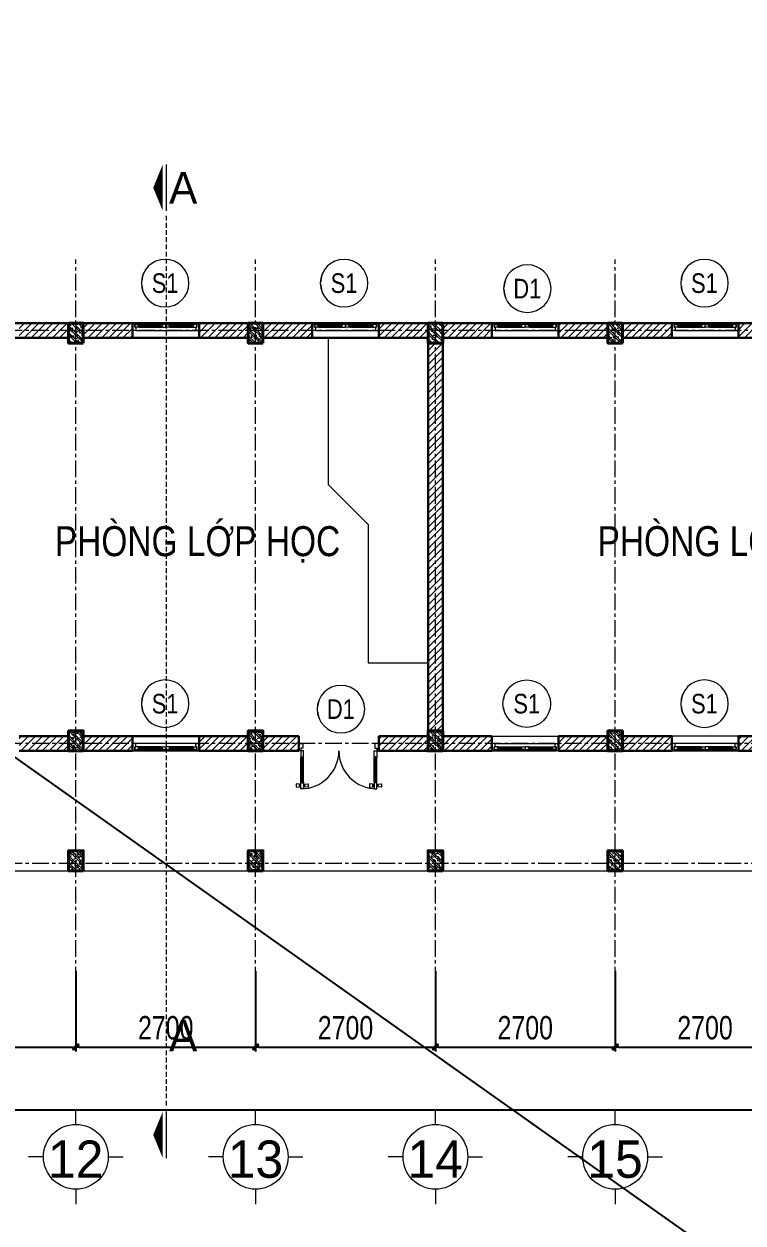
# Model space of a CAD drawing. Header units: millimetres. Extents: x 5243337 to 5938936, y 490824 to 785930.
# Drawn here: x 5824184 to 5834984, y 650514 to 668511 of the extents above; entities that cross this region are included whole.
import ezdxf
from ezdxf.enums import TextEntityAlignment as Align

# ---------------------------------------------------------------- set-up
doc = ezdxf.new("R2010")
doc.units = ezdxf.units.MM
doc.header["$MEASUREMENT"] = 0
doc.header["$PDMODE"] = 32
for name, pattern in [('ACAD_ISO07W100', [3, 0, -3]), ('CENTER', [2, 1.25, -0.25, 0.25, -0.25]), ('HIDDEN', [0.375, 0.25, -0.125])]:
    doc.linetypes.add(name, pattern=pattern)
doc.layers.get('0').update_dxf_attribs({"lineweight": 0})
doc.layers.get('Defpoints').update_dxf_attribs({"lineweight": 0})
for name, color, linetype, lineweight in [('0.15_Cua', 144, 'Continuous', 15), ('A-WIPEOUT', 254, 'ACAD_ISO07W100', 0), ('dim', 144, 'Continuous', 13), ('hatch1', 136, 'Continuous', 9), ('LC Dim', 8, 'Continuous', 18), ('LC Hatch', 252, 'Continuous', 9), ('LC ISO', 153, 'Continuous', 13), ('LC Khac', 4, 'Continuous', 9), ('LC MANH DUT', 35, 'HIDDEN', 5), ('LC Net dam 1', 30, 'Continuous', 30), ('LC Net dam2', 6, 'Continuous', 40), ('LC Net manh', 9, 'Continuous', 5), ('LC Text2', 7, 'Continuous', 25), ('text', 1, 'Continuous', 20), ('thay1', 63, 'Continuous', 18), ('truc', 76, 'CENTER', 9)]:
    doc.layers.add(name, color=color, linetype=linetype, lineweight=lineweight)
doc.layers.add('KCS_Plotter', color=11, linetype='Continuous', plot=False)
doc.layers.add('KICHTHUOC', color=9, linetype='Continuous')
doc.styles.add('EG Hai', font='VHAVANB.TTF')
doc.styles.add('General text 2', font='arial.ttf')
doc.styles.add('HOATBIF', font='hoatbif.shx', dxfattribs={"width": 0.8})
doc.styles.add('LC 1', font='VHAVANB.TTF')
doc.styles.add('T2', font='VHARIAL.TTF', dxfattribs={"width": 0.8})
doc.dimstyles.new('1-100', dxfattribs={"dimscale": 100, "dimtxt": 2.5, "dimasz": 0.35, "dimexe": 0.5, "dimexo": 0, "dimgap": 0.8, "dimtad": 1, "dimdec": 0, "dimzin": 0, "dimdsep": 46, "dimtxsty": 'HOATBIF', "dimblk1": 'DOT', "dimblk2": 'DOT', "dimsah": 1, "dimcen": -1, "dimdle": 1, "dimclrd": 256, "dimclre": 256, "dimclrt": 4, "dimadec": 3, "dimazin": 2, "dimtfac": 0.333333, "dimtdec": 0, "dimtix": 1, "dimtmove": 2, "dimatfit": 3, "dimldrblk": 'DOT', "dimfxl": 1, "dimtvp": 0.833333, "dimtolj": 1, "dimtzin": 0, "dimarcsym": 0})
pattern_1 = [(45, (174971.07, -40298.29), (-53.0330086, 53.0330086), [])]

# ---------------------------------------------------------------- blocks, each defined once
blk = doc.blocks.new('DOT')
at = {"layer": 'dim'}
for p, q in [((-3, 0), (3, 0)), ((-1, -1), (1, 1))]:
    blk.add_line(p, q, dxfattribs=at)
blk.add_lwpolyline([(0.5, 1), (-1, -0.5), (-0.5, -1), (1, 0.5)], close=True, dxfattribs=at)
blk = doc.blocks.new('*D558')
at = {"layer": 'Defpoints', "color": 0, "ltscale": 300, "transparency": 16777216}
for p in [(5793813, 654293), (5838463, 654293), (5838463, 652214)]:
    blk.add_point(p, dxfattribs=at)
at = {"layer": 'LC Dim', "lineweight": -2, "ltscale": 300, "transparency": 16777216}
for p, q in [((5793813, 654293), (5793813, 652144)), ((5838463, 654293), (5838463, 652144)), ((5793862, 652214), (5838414, 652214))]:
    blk.add_line(p, q, dxfattribs=at)
at = {"layer": 'LC Dim', "lineweight": -2, "ltscale": 300, "transparency": 16777216, "xscale": 49, "yscale": 49, "zscale": 49, "rotation": 180}
blk.add_blockref('DOT', (5793813, 652214), dxfattribs=at)
at = {"layer": 'LC Dim', "lineweight": -2, "ltscale": 300, "transparency": 16777216, "xscale": 49, "yscale": 49, "zscale": 49}
blk.add_blockref('DOT', (5838463, 652214), dxfattribs=at)
at = {"layer": 'LC Dim', "color": 4, "ltscale": 300, "transparency": 16777216, "insert": (5816138, 652501), "char_height": 350, "attachment_point": 5, "style": 'HOATBIF'}
blk.add_mtext('\\A1;44650', dxfattribs=at)
blk = doc.blocks.new('_Dot')
at = {"color": 0, "linetype": 'ByBlock', "lineweight": -2}
blk.add_line((-0.5, 0), (-1, 0), dxfattribs=at)
at = {"color": 0, "linetype": 'ByBlock', "const_width": 0.5}
blk.add_lwpolyline([(-0.25, 0, 1), (0.25, 0, 1)], format="xyb", close=True, dxfattribs=at)
blk = doc.blocks.new('*D570')
at = {"layer": 'Defpoints', "color": 0, "ltscale": 300, "transparency": 16777216}
for p in [(5822263, 654293), (5824963, 654293), (5824963, 653156)]:
    blk.add_point(p, dxfattribs=at)
at = {"layer": 'LC Dim', "lineweight": -2, "ltscale": 300, "transparency": 16777216}
for p, q in [((5822263, 654293), (5822263, 653086)), ((5824963, 654293), (5824963, 653086)), ((5822312, 653156), (5824914, 653156))]:
    blk.add_line(p, q, dxfattribs=at)
at = {"layer": 'LC Dim', "lineweight": -2, "ltscale": 300, "transparency": 16777216, "xscale": 49, "yscale": 49, "zscale": 49, "rotation": 180}
blk.add_blockref('DOT', (5822263, 653156), dxfattribs=at)
at = {"layer": 'LC Dim', "lineweight": -2, "ltscale": 300, "transparency": 16777216, "xscale": 49, "yscale": 49, "zscale": 49}
blk.add_blockref('DOT', (5824963, 653156), dxfattribs=at)
at = {"layer": 'LC Dim', "color": 4, "ltscale": 300, "transparency": 16777216, "insert": (5823613, 653443), "char_height": 350, "attachment_point": 5, "style": 'HOATBIF'}
blk.add_mtext('\\A1;2700', dxfattribs=at)
blk = doc.blocks.new('*D571')
at = {"layer": 'Defpoints', "color": 0, "ltscale": 300, "transparency": 16777216}
for p in [(5824963, 654293), (5827663, 654293), (5827663, 653156)]:
    blk.add_point(p, dxfattribs=at)
at = {"layer": 'LC Dim', "lineweight": -2, "ltscale": 300, "transparency": 16777216}
for p, q in [((5824963, 654293), (5824963, 653086)), ((5827663, 654293), (5827663, 653086)), ((5825012, 653156), (5827614, 653156))]:
    blk.add_line(p, q, dxfattribs=at)
at = {"layer": 'LC Dim', "lineweight": -2, "ltscale": 300, "transparency": 16777216, "xscale": 49, "yscale": 49, "zscale": 49, "rotation": 180}
blk.add_blockref('DOT', (5824963, 653156), dxfattribs=at)
at = {"layer": 'LC Dim', "lineweight": -2, "ltscale": 300, "transparency": 16777216, "xscale": 49, "yscale": 49, "zscale": 49}
blk.add_blockref('DOT', (5827663, 653156), dxfattribs=at)
at = {"layer": 'LC Dim', "color": 4, "ltscale": 300, "transparency": 16777216, "insert": (5826313, 653443), "char_height": 350, "attachment_point": 5, "style": 'HOATBIF'}
blk.add_mtext('\\A1;2700', dxfattribs=at)
blk = doc.blocks.new('*D572')
at = {"layer": 'Defpoints', "color": 0, "ltscale": 300, "transparency": 16777216}
for p in [(5827663, 654293), (5830363, 654293), (5830363, 653156)]:
    blk.add_point(p, dxfattribs=at)
at = {"layer": 'LC Dim', "lineweight": -2, "ltscale": 300, "transparency": 16777216}
for p, q in [((5827663, 654293), (5827663, 653086)), ((5830363, 654293), (5830363, 653086)), ((5827712, 653156), (5830314, 653156))]:
    blk.add_line(p, q, dxfattribs=at)
at = {"layer": 'LC Dim', "lineweight": -2, "ltscale": 300, "transparency": 16777216, "xscale": 49, "yscale": 49, "zscale": 49, "rotation": 180}
blk.add_blockref('DOT', (5827663, 653156), dxfattribs=at)
at = {"layer": 'LC Dim', "lineweight": -2, "ltscale": 300, "transparency": 16777216, "xscale": 49, "yscale": 49, "zscale": 49}
blk.add_blockref('DOT', (5830363, 653156), dxfattribs=at)
at = {"layer": 'LC Dim', "color": 4, "ltscale": 300, "transparency": 16777216, "insert": (5829013, 653443), "char_height": 350, "attachment_point": 5, "style": 'HOATBIF'}
blk.add_mtext('\\A1;2700', dxfattribs=at)
blk = doc.blocks.new('*D573')
at = {"layer": 'Defpoints', "color": 0, "ltscale": 300, "transparency": 16777216}
for p in [(5830363, 654293), (5833063, 654293), (5833063, 653156)]:
    blk.add_point(p, dxfattribs=at)
at = {"layer": 'LC Dim', "lineweight": -2, "ltscale": 300, "transparency": 16777216}
for p, q in [((5830363, 654293), (5830363, 653086)), ((5833063, 654293), (5833063, 653086)), ((5830412, 653156), (5833014, 653156))]:
    blk.add_line(p, q, dxfattribs=at)
at = {"layer": 'LC Dim', "lineweight": -2, "ltscale": 300, "transparency": 16777216, "xscale": 49, "yscale": 49, "zscale": 49, "rotation": 180}
blk.add_blockref('DOT', (5830363, 653156), dxfattribs=at)
at = {"layer": 'LC Dim', "lineweight": -2, "ltscale": 300, "transparency": 16777216, "xscale": 49, "yscale": 49, "zscale": 49}
blk.add_blockref('DOT', (5833063, 653156), dxfattribs=at)
at = {"layer": 'LC Dim', "color": 4, "ltscale": 300, "transparency": 16777216, "insert": (5831713, 653443), "char_height": 350, "attachment_point": 5, "style": 'HOATBIF'}
blk.add_mtext('\\A1;2700', dxfattribs=at)
blk = doc.blocks.new('*D574')
at = {"layer": 'Defpoints', "color": 0, "ltscale": 300, "transparency": 16777216}
for p in [(5833063, 654293), (5835763, 654293), (5835763, 653156)]:
    blk.add_point(p, dxfattribs=at)
at = {"layer": 'LC Dim', "lineweight": -2, "ltscale": 300, "transparency": 16777216}
for p, q in [((5833063, 654293), (5833063, 653086)), ((5835763, 654293), (5835763, 653086)), ((5833112, 653156), (5835714, 653156))]:
    blk.add_line(p, q, dxfattribs=at)
at = {"layer": 'LC Dim', "lineweight": -2, "ltscale": 300, "transparency": 16777216, "xscale": 49, "yscale": 49, "zscale": 49, "rotation": 180}
blk.add_blockref('DOT', (5833063, 653156), dxfattribs=at)
at = {"layer": 'LC Dim', "lineweight": -2, "ltscale": 300, "transparency": 16777216, "xscale": 49, "yscale": 49, "zscale": 49}
blk.add_blockref('DOT', (5835763, 653156), dxfattribs=at)
at = {"layer": 'LC Dim', "color": 4, "ltscale": 300, "transparency": 16777216, "insert": (5834413, 653443), "char_height": 350, "attachment_point": 5, "style": 'HOATBIF'}
blk.add_mtext('\\A1;2700', dxfattribs=at)
blk = doc.blocks.new('TTRUC')
at = {"layer": 'LC ISO'}
for p, q in [((0, 6.95), (0, 10.13)), ((-6.95, 0), (-10.13, 0)), ((6.95, 0), (10.13, 0)), ((0, -6.95), (0, -10.13))]:
    blk.add_line(p, q, dxfattribs=at)
at = {"layer": 'LC Net manh'}
blk.add_circle((0, 0), 6.95, dxfattribs=at)
blk = doc.blocks.new('fsdfgsg')
at = {"layer": 'LC Hatch', "ltscale": 2}
h = blk.add_hatch(dxfattribs=at)
h.set_pattern_fill('BTCT', color=256, scale=20, angle=270)
h.set_pattern_definition([(320, (-309198.05, -458467.84), (-12.550427, -143.452037), [15, -165]), (265, (-309198.05, -458467.84), (150.438427, 27.750267), [12, -132]), (10.4514, (-309199.1, -458479.8), (137.88791, -115.701876), [12.748038, -140.228422]), (316.1842, (-309158.05, -458467.84), (-33.103803, -213.44821), [22.5, -247.5]), (6.6356, (-309160.81, -458485.63), (194.823574, -186.93254), [19.12206, -210.3426]), (261.1842, (-309158.05, -458467.84), (194.82372, -186.93239), [18, -198]), (291, (-309168.05, -458487.84), (-80.523778, -119.38141), [15, -165]), (236, (-309168.05, -458487.84), (145.03001, -48.663066), [12, -132]), (341.4514, (-309174.77, -458497.79), (64.5061, -168.044526), [12.748038, -140.228422]), (307.5, (-309198.055, -458467.84), (66.578771, -2.431971), [0, -130.4, 0, -134, 0, -132.5]), (277.5, (-309198.055, -458467.84), (78.882342, -52.6139075), [0, -76.4, 0, -127.4, 0, -50.5]), (237.5, (-309198.055, -458423.24), (-4.5109743, -106.764487), [0, -50, 0, -156, 0, -207]), (227.5, (-309198.055, -458403.24), (20.020996, -116.637234), [0, -65, 0, -103.6, 0, -147]), (315, (-309198.055, -458467.84), (53.033009, 53.033009), []), (315, (-309198.055, -458503.196), (53.033009, 53.033009), [])])
h.paths.add_polyline_path([(-110, 190), (-110, -110), (110, -110), (110, 190)])
at = {"layer": 'LC Net dam2', "ltscale": 2}
blk.add_lwpolyline([(110, -110), (110, 190), (-110, 190), (-110, -110)], close=True, dxfattribs=at)
blk = doc.blocks.new('*U62')
for p, q in [((35, 0), (965, 0)), ((50, -110), (950, -110)), ((560, -20), (905, -20)), ((560, -60), (905, -60))]:
    blk.add_line(p, q)
at = {"color": 8, "lineweight": 5}
for p, q in [((95, -20), (440, -20)), ((95, -35), (440, -35)), ((95, -45), (440, -45)), ((95, -60), (440, -60)), ((560, -20), (905, -20)), ((560, -35), (905, -35)), ((560, -45), (905, -45)), ((560, -60), (905, -60))]:
    blk.add_line(p, q, dxfattribs=at)
for points in [[(0, 0), (35, 0), (35, -60), (50, -60), (50, -110), (0, -110), (0, 0)], [(1000, 0), (965, 0), (965, -60), (950, -60), (950, -110), (1000, -110), (1000, 0)], [(560, -45), (560, -60), (500, -60), (500, -20), (560, -20), (560, -35), (550, -35), (550, -45), (560, -45)], [(905, -45), (905, -60), (965, -60), (965, -20), (905, -20), (905, -35), (915, -35), (915, -45), (905, -45)]]:
    blk.add_lwpolyline(points)
for points in [[(35, -20), (95, -20), (95, -35), (85, -35), (85, -45), (95, -45), (95, -60), (35, -60)], [(500, -20), (440, -20), (440, -35), (450, -35), (450, -45), (440, -45), (440, -60), (500, -60)]]:
    blk.add_lwpolyline(points, close=True)
for points in [[(95, -29, -0.312187), (102, -35, -0.312187)], [(95, -51, 0.312187), (102, -45, 0.312187)], [(440, -29, 0.312187), (433, -35, 0.312187)], [(440, -51, -0.312187), (433, -45, -0.312187)]]:
    blk.add_lwpolyline(points, format="xyb", dxfattribs=at)
for centre, start, end in [((559, -37), 14.2151, 83.5658), ((559, -43), 276.4342, 345.7849), ((906, -37), 96.4342, 165.7849), ((906, -43), 194.2151, 263.5658)]:
    blk.add_arc(centre, 8.25, start, end, dxfattribs=at)
blk = doc.blocks.new('*U19')
at = {"layer": 'A-WIPEOUT'}
blk.add_lwpolyline([(0, 4.25), (-2.5, 3.44), (-4.04, 1.31), (-4.04, -1.31), (-2.5, -3.44), (0, -4.25), (2.5, -3.44), (4.04, -1.31), (4.04, 1.31), (2.5, 3.44)], close=True, dxfattribs=at)
blk.add_wipeout([(0, 4.25), (-2.5, 3.44), (-4.04, 1.31), (-4.04, -1.31), (-2.5, -3.44), (0, -4.25), (2.5, -3.44), (4.04, -1.31), (4.04, 1.31), (2.5, 3.44)]).dxf.layer = 'A-WIPEOUT'
blk.add_circle((0, 0), 4.25)
at = {"layer": 'text', "style": 'General text 2', "width": 0.8, "flags": 8}
blk.add_attdef('SYMBOL', text='', height=3.5, dxfattribs=at).set_placement((0, 0), align=Align.MIDDLE_CENTER)
blk = doc.blocks.new('*U58')
for p, q in [((30, -469), (30, -100)), ((70, -469), (70, -100)), ((1130, -469), (1130, -100)), ((1170, -469), (1170, -100))]:
    blk.add_line(p, q)
at = {"color": 8, "lineweight": 9}
for p, q in [((48, -479), (48, -90)), ((52, -479), (52, -90)), ((1148, -479), (1148, -90)), ((1152, -479), (1152, -90))]:
    blk.add_line(p, q, dxfattribs=at)
for points in [[(30, 0), (0, 0), (0, 110), (60, 110), (60, 40), (30, 40), (30, 0)], [(55, -100), (70, -100), (70, 0), (30, 0), (30, -100), (45, -100), (45, -90), (55, -90), (55, -100)], [(1145, -100), (1130, -100), (1130, 0), (1170, 0), (1170, -100), (1155, -100), (1155, -90), (1145, -90), (1145, -100)], [(1170, 0), (1200, 0), (1200, 110), (1140, 110), (1140, 40), (1170, 40), (1170, 0)], [(20, -514), (10, -514), (10, -524), (20, -524)], [(55, -469), (70, -469), (70, -569), (30, -569), (30, -469), (45, -469), (45, -479), (55, -479), (55, -469)], [(80, -514), (90, -514), (90, -524), (80, -524)], [(1120, -514), (1110, -514), (1110, -524), (1120, -524)], [(1145, -469), (1130, -469), (1130, -569), (1170, -569), (1170, -469), (1155, -469), (1155, -479), (1145, -479), (1145, -469)], [(1180, -514), (1190, -514), (1190, -524), (1180, -524)]]:
    blk.add_lwpolyline(points)
for points in [[(5, -498), (-35, -494, 0.443716), (-40, -499), (-40, -538, 0.443716), (-35, -543), (5, -539, 0.385314), (10, -534), (10, -503, 0.385314)], [(95, -498), (135, -494, -0.443716), (140, -499), (140, -538, -0.443716), (135, -543), (95, -539, -0.385314), (90, -534), (90, -503, -0.385314)], [(1105, -498), (1065, -494, 0.443716), (1060, -499), (1060, -538, 0.443716), (1065, -543), (1105, -539, 0.385314), (1110, -534), (1110, -503, 0.385314)], [(1195, -498), (1235, -494, -0.443716), (1240, -499), (1240, -538, -0.443716), (1235, -543), (1195, -539, -0.385314), (1190, -534), (1190, -503, -0.385314)]]:
    blk.add_lwpolyline(points, format="xyb", close=True)
at = {"color": 8, "lineweight": 5}
for centre, start, end in [((32, -1), 269.7667, 0.0919), ((1168, -1), 179.9081, 270.2333)]:
    blk.add_arc(centre, 568, start, end, dxfattribs=at)
at = {"color": 8, "lineweight": 9}
for centre, start, end in [((47, -99), 186.4342, 273.2898), ((53, -99), 266.7102, 353.5658), ((1147, -99), 186.4342, 273.2898), ((1153, -99), 266.7102, 353.5658), ((47, -470), 86.7102, 173.5658), ((53, -470), 6.4342, 93.2898), ((1147, -470), 86.7102, 173.5658), ((1153, -470), 6.4342, 93.2898)]:
    blk.add_arc(centre, 8.25, start, end, dxfattribs=at)
for centre, start, end in [((70, -519), 143.1301, 216.8699), ((30, -519), 323.1301, 36.8699), ((1170, -519), 143.1301, 216.8699), ((1130, -519), 323.1301, 36.8699)]:
    blk.add_arc(centre, 50, start, end)
blk = doc.blocks.new('*U103')
at = {"layer": 'LC Khac', "color": 1, "ltscale": 2}
for p, q in [((0, 485), (0, 0)), ((0, -9387), (0, -9873))]:
    blk.add_line(p, q, dxfattribs=at)
for points in [[(134, 243, 0, 471, 0), (37, 243, 275, 275, 0)], [(134, -9630, 0, 471, 0), (37, -9630, 275, 275, 0)]]:
    blk.add_lwpolyline(points, format="xyseb", dxfattribs=at)
at = {"layer": 'LC MANH DUT', "ltscale": 200}
blk.add_line((0, -49), (0, -9343), dxfattribs=at)
at = {"ltscale": 2, "style": 'LC 1'}
for p in [(-179, 243), (-179, -9630)]:
    blk.add_attdef('LC', text='', height=330, dxfattribs=at).set_placement(p, align=Align.MIDDLE_CENTER)

msp = doc.modelspace()

# ---------------------------------------------------------------- hatches: boundary and pattern name
at = {"layer": 'hatch1'}
h = msp.add_hatch(dxfattribs=at)
h.set_pattern_fill('ANSI31', color=256, scale=600)
h.set_pattern_definition(pattern_1)
h.paths.add_polyline_path([(5794773.2, 664020.5), (5793923.2, 664020.5), (5793923.2, 663800.5), (5794773.2, 663800.5)])
h.paths.add_polyline_path([(5796403.2, 664020.5), (5795773.2, 664020.5), (5795773.2, 663910.5), (5795773.2, 663800.5), (5796403.2, 663800.5)])
h.paths.add_polyline_path([(5797363.2, 664020.5), (5796623.2, 664020.5), (5796623.2, 663800.5), (5797363.2, 663800.5)])
h.paths.add_polyline_path([(5799103.2, 664020.5), (5798363.2, 664020.5), (5798363.2, 663910.5), (5798363.2, 663800.5), (5799103.2, 663800.5)])
h.paths.add_polyline_path([(5800063.2, 664020.5), (5799323.2, 664020.5), (5799323.2, 663800.5), (5800063.2, 663800.5)])
h.paths.add_polyline_path([(5801803.2, 664020.5), (5801063.2, 664020.5), (5801063.2, 663910.5), (5801063.2, 663800.5), (5801803.2, 663800.5)])
h.paths.add_polyline_path([(5802763.2, 664020.5), (5802023.2, 664020.5), (5802023.2, 663800.5), (5802763.2, 663800.5)])
h.paths.add_polyline_path([(5804503.2, 664020.5), (5803763.2, 664020.5), (5803763.2, 663910.5), (5803763.2, 663800.5), (5804503.2, 663800.5)])
h.paths.add_polyline_path([(5805463.2, 664020.5), (5804723.2, 664020.5), (5804723.2, 663800.5), (5805463.2, 663800.5)])
h.paths.add_polyline_path([(5807203.2, 664020.5), (5806463.2, 664020.5), (5806463.2, 663910.5), (5806463.2, 663800.5), (5807203.2, 663800.5)])
h.paths.add_polyline_path([(5808163.2, 664020.5), (5807423.2, 664020.5), (5807423.2, 663800.5), (5808163.2, 663800.5)])
h.paths.add_polyline_path([(5809903.2, 664020.5), (5809163.2, 664020.5), (5809163.2, 663910.5), (5809163.2, 663800.5), (5809903.2, 663800.5)])
h.paths.add_polyline_path([(5811113.2, 664020.5), (5810373.2, 664020.5), (5810373.2, 663800.5), (5811113.2, 663800.5)])
h.paths.add_polyline_path([(5812853.2, 664020.5), (5812113.2, 664020.5), (5812113.2, 663910.5), (5812113.2, 663800.5), (5812853.2, 663800.5)])
h.paths.add_polyline_path([(5813813.2, 664020.5), (5813073.2, 664020.5), (5813073.2, 663800.5), (5813813.2, 663800.5)])
h.paths.add_polyline_path([(5815553.2, 664020.5), (5814813.2, 664020.5), (5814813.2, 663910.5), (5814813.2, 663800.5), (5815553.2, 663800.5)])
h.paths.add_polyline_path([(5816513.2, 664020.5), (5815773.2, 664020.5), (5815773.2, 663800.5), (5816513.2, 663800.5)])
h.paths.add_polyline_path([(5818253.2, 664020.5), (5817513.2, 664020.5), (5817513.2, 663910.5), (5817513.2, 663800.5), (5818253.2, 663800.5)])
h.paths.add_polyline_path([(5822153.2, 664020.5), (5818473.2, 664020.5), (5818473.2, 663800.5), (5822153.2, 663800.5)])
h.paths.add_polyline_path([(5823113.2, 664020.5), (5822373.2, 664020.5), (5822373.2, 663800.5), (5823113.2, 663800.5)])
h.paths.add_polyline_path([(5824853.2, 664020.5), (5824113.2, 664020.5), (5824113.2, 663910.5), (5824113.2, 663800.5), (5824853.2, 663800.5)])
h.paths.add_polyline_path([(5825813.2, 664020.5), (5825073.2, 664020.5), (5825073.2, 663800.5), (5825813.2, 663800.5)])
h.paths.add_polyline_path([(5827553.2, 664020.5), (5826813.2, 664020.5), (5826813.2, 663910.5), (5826813.2, 663800.5), (5827553.2, 663800.5)])
h.paths.add_polyline_path([(5828513.2, 664020.5), (5827773.2, 664020.5), (5827773.2, 663800.5), (5828513.2, 663800.5)])
h.paths.add_polyline_path([(5830253.2, 664020.5), (5829513.2, 664020.5), (5829513.2, 663800.5), (5830253.2, 663800.5)])
h.paths.add_polyline_path([(5831213.2, 664020.5), (5830473.2, 664020.5), (5830473.2, 663800.5), (5831213.2, 663800.5)])
h.paths.add_polyline_path([(5832953.2, 664020.5), (5832213.2, 664020.5), (5832213.2, 663910.5), (5832213.2, 663800.5), (5832953.2, 663800.5)])
h.paths.add_polyline_path([(5833913.2, 664020.5), (5833173.2, 664020.5), (5833173.2, 663800.5), (5833913.2, 663800.5)])
h.paths.add_polyline_path([(5835653.2, 664020.5), (5834913.2, 664020.5), (5834913.2, 663910.5), (5834913.2, 663800.5), (5835653.2, 663800.5)])
h.paths.add_polyline_path([(5836613.2, 664020.5), (5835873.2, 664020.5), (5835873.2, 663800.5), (5836613.2, 663800.5)])
h.paths.add_polyline_path([(5838353.2, 664020.5), (5837613.2, 664020.5), (5837613.2, 663910.5), (5837613.2, 663800.5), (5838353.2, 663800.5)])
h = msp.add_hatch(dxfattribs=at)
h.set_pattern_fill('ANSI31', color=256, scale=600)
h.set_pattern_definition(pattern_1)
h.paths.add_polyline_path([(5794663.2, 657820.5), (5793923.2, 657820.5), (5793923.2, 657600.5), (5794663.2, 657600.5), (5794663.2, 657710.5)])
h.paths.add_polyline_path([(5796403.2, 657820.5), (5795663.2, 657820.5), (5795663.2, 657600.5), (5796403.2, 657600.5)])
h.paths.add_polyline_path([(5797363.2, 657820.5), (5796623.2, 657820.5), (5796623.2, 657600.5), (5797363.2, 657600.5), (5797363.2, 657710.5)])
h.paths.add_polyline_path([(5799103.2, 657820.5), (5798363.2, 657820.5), (5798363.2, 657600.5), (5799103.2, 657600.5)])
h.paths.add_polyline_path([(5799963.2, 657820.5), (5799323.2, 657820.5), (5799323.2, 657600.5), (5799963.2, 657600.5)])
h.paths.add_polyline_path([(5801803.2, 657820.5), (5801163.2, 657820.5), (5801163.2, 657600.5), (5801803.2, 657600.5)])
h.paths.add_polyline_path([(5802763.2, 657710.5), (5802763.2, 657820.5), (5802023.2, 657820.5), (5802023.2, 657600.5), (5802763.2, 657600.5)])
h.paths.add_polyline_path([(5804503.2, 657820.5), (5803763.2, 657820.5), (5803763.2, 657600.5), (5804503.2, 657600.5)])
h.paths.add_polyline_path([(5805463.2, 657710.5), (5805463.2, 657820.5), (5804723.2, 657820.5), (5804723.2, 657600.5), (5805463.2, 657600.5)])
h.paths.add_polyline_path([(5807203.2, 657820.5), (5806463.2, 657820.5), (5806463.2, 657600.5), (5807203.2, 657600.5)])
h.paths.add_polyline_path([(5808063.2, 657820.5), (5807423.2, 657820.5), (5807423.2, 657600.5), (5808063.2, 657600.5)])
h.paths.add_polyline_path([(5809903.2, 657820.5), (5809263.2, 657820.5), (5809263.2, 657600.5), (5809903.2, 657600.5)])
h.paths.add_polyline_path([(5811113.2, 657820.5), (5810373.2, 657820.5), (5810373.2, 657600.5), (5811113.2, 657600.5), (5811113.2, 657710.5)])
h.paths.add_polyline_path([(5812853.2, 657820.5), (5812113.2, 657820.5), (5812113.2, 657600.5), (5812853.2, 657600.5)])
h.paths.add_polyline_path([(5813813.2, 657710.5), (5813813.2, 657820.5), (5813073.2, 657820.5), (5813073.2, 657600.5), (5813813.2, 657600.5)])
h.paths.add_polyline_path([(5815553.2, 657820.5), (5814813.2, 657820.5), (5814813.2, 657600.5), (5815553.2, 657600.5)])
h.paths.add_polyline_path([(5816413.2, 657820.5), (5815773.2, 657820.5), (5815773.2, 657600.5), (5816413.2, 657600.5)])
h.paths.add_polyline_path([(5818253.2, 657820.5), (5817613.2, 657820.5), (5817613.2, 657600.5), (5818253.2, 657600.5)])
h.paths.add_polyline_path([(5823013.2, 657820.5), (5822373.2, 657820.5), (5822373.2, 657600.5), (5823013.2, 657600.5)])
h.paths.add_polyline_path([(5824853.2, 657820.5), (5824112.6, 657820.5), (5824112.6, 657600.5), (5824853.2, 657600.5)])
h.paths.add_polyline_path([(5825813.2, 657710.5), (5825813.2, 657820.5), (5825073.2, 657820.5), (5825073.2, 657600.5), (5825813.2, 657600.5)])
h.paths.add_polyline_path([(5827553.2, 657820.5), (5826813.2, 657820.5), (5826813.2, 657600.5), (5827553.2, 657600.5)])
h.paths.add_polyline_path([(5828313.2, 657710.5), (5828313.2, 657820.5), (5827773.2, 657820.5), (5827773.2, 657600.5), (5828313.2, 657600.5)])
h.paths.add_polyline_path([(5830253.2, 657820.5), (5829513.2, 657820.5), (5829513.2, 657600.5), (5830253.2, 657600.5)])
h.paths.add_polyline_path([(5831213.2, 657820.5), (5830473.2, 657820.5), (5830473.2, 657600.5), (5831213.2, 657600.5)])
h.paths.add_polyline_path([(5832953.2, 657820.5), (5832213.2, 657820.5), (5832213.2, 657600.5), (5832953.2, 657600.5)])
h.paths.add_polyline_path([(5833913.2, 657710.5), (5833913.2, 657820.5), (5833173.2, 657820.5), (5833173.2, 657600.5), (5833913.2, 657600.5)])
h.paths.add_polyline_path([(5835653.2, 657820.5), (5834913.2, 657820.5), (5834913.2, 657600.5), (5835653.2, 657600.5)])
h.paths.add_polyline_path([(5836513.2, 657710.5), (5836513.2, 657820.5), (5835873.2, 657820.5), (5835873.2, 657600.5), (5836513.2, 657600.5)])
h.paths.add_polyline_path([(5838353.2, 657820.5), (5837713.2, 657820.5), (5837713.2, 657600.5), (5838353.2, 657600.5)])

# ---------------------------------------------------------------- linework, layer by layer
at = {"layer": 'LC Net dam 1', "ltscale": 2}
for p, q in [((5838573.2, 664020.5), (5810153.2, 664020.5)), ((5824853.2, 663800.5), (5822373.2, 663800.5)), ((5827553.2, 663800.5), (5825073.2, 663800.5)), ((5830253.2, 663800.5), (5827773.2, 663800.5)), ((5830253.2, 657820.5), (5830253.2, 663800.5)), ((5832953.2, 663800.5), (5830473.2, 663800.5)), ((5830473.2, 657820.5), (5830473.2, 663800.5)), ((5835653.2, 663800.5), (5833173.2, 663800.5)), ((5824853.2, 657820.5), (5824112.6, 657820.5)), ((5827553.2, 657820.5), (5825073.2, 657820.5)), ((5828313.2, 657820.5), (5827773.2, 657820.5)), ((5830253.2, 657820.5), (5829513.2, 657820.5)), ((5831213.2, 657820.5), (5830473.2, 657820.5)), ((5832953.2, 657820.5), (5832213.2, 657820.5)), ((5833913.2, 657820.5), (5833173.2, 657820.5)), ((5835653.2, 657820.5), (5834913.2, 657820.5)), ((5824112.6, 657600.5), (5825813.2, 657600.5)), ((5826813.2, 657600.5), (5828313.2, 657600.5)), ((5831213.2, 657600.5), (5829513.2, 657600.5)), ((5833913.2, 657600.5), (5832213.2, 657600.5)), ((5836613.2, 657600.5), (5834913.2, 657600.5))]:
    msp.add_line(p, q, dxfattribs=at)
at = {"layer": 'LC Net dam 1'}
for p, q in [((5825813.2, 663800.5), (5825813.2, 664020.5)), ((5826813.2, 663800.5), (5826813.2, 664020.5)), ((5828513.2, 663800.5), (5828513.2, 664020.5)), ((5829513.2, 663800.5), (5829513.2, 664020.5)), ((5831213.2, 663800.5), (5831213.2, 664020.5)), ((5832213.2, 663800.5), (5832213.2, 664020.5)), ((5833913.2, 663800.5), (5833913.2, 664020.5)), ((5834913.2, 663800.5), (5834913.2, 664020.5)), ((5825813.2, 657820.5), (5825813.2, 657600.5)), ((5826813.2, 657820.5), (5826813.2, 657600.5)), ((5828313.2, 657820.5), (5828313.2, 657600.5)), ((5829513.2, 657820.5), (5829513.2, 657600.5)), ((5831213.2, 657820.5), (5831213.2, 657600.5)), ((5832213.2, 657820.5), (5832213.2, 657600.5)), ((5833913.2, 657820.5), (5833913.2, 657600.5)), ((5834913.2, 657820.5), (5834913.2, 657600.5))]:
    msp.add_line(p, q, dxfattribs=at)
at = {"layer": 'thay1'}
msp.add_line((5793703.2, 655800.5), (5838573.2, 655800.5), dxfattribs=at)
for points in [[(5825813.2, 663800.5), (5826813.2, 663800.5), (5826813.2, 664020.5), (5825813.2, 664020.5)], [(5828513.2, 663800.5), (5829513.2, 663800.5), (5829513.2, 664020.5), (5828513.2, 664020.5)], [(5831213.2, 663800.5), (5832213.2, 663800.5), (5832213.2, 664020.5), (5831213.2, 664020.5)], [(5833913.2, 663800.5), (5834913.2, 663800.5), (5834913.2, 664020.5), (5833913.2, 664020.5)], [(5826813.2, 657820.5), (5825813.2, 657820.5), (5825813.2, 657600.5), (5826813.2, 657600.5)], [(5831213.2, 657820.5), (5832213.2, 657820.5), (5832213.2, 657600.5), (5831213.2, 657600.5)], [(5834913.2, 657820.5), (5833913.2, 657820.5), (5833913.2, 657600.5), (5834913.2, 657600.5)]]:
    msp.add_lwpolyline(points, close=True, dxfattribs=at)
msp.add_lwpolyline([(5828753.2, 663800.5), (5828753.2, 661600.5), (5829353.2, 661000.5), (5829353.2, 658920.5), (5830253.2, 658920.5)], dxfattribs=at)
at = {"layer": 'truc', "ltscale": 200}
for p, q in [((5824963.2, 654110.6), (5824963.2, 664977.4)), ((5827663.2, 654110.6), (5827663.2, 664977.4)), ((5830363.2, 654110.6), (5830363.2, 664977.4)), ((5833063.2, 654110.6), (5833063.2, 664977.4)), ((5840557.7, 663910.5), (5791624.8, 663910.5)), ((5840557.7, 657710.5), (5791624.8, 657710.5)), ((5840557.7, 655910.5), (5791624.8, 655910.5))]:
    msp.add_line(p, q, dxfattribs=at)

# ---------------------------------------------------------------- block references
at = {"layer": '0.15_Cua'}
for name, p in [('*U62', (5825813.2, 664020.5)), ('*U62', (5828513.2, 664020.5)), ('*U62', (5831213.2, 664020.5)), ('*U62', (5833913.2, 664020.5)), ('*U58', (5828313.2, 657600.5))]:
    msp.add_blockref(name, p, dxfattribs=at)
at = {"layer": '0.15_Cua', "rotation": 180}
for p in [(5826813.2, 657600.5), (5834913.2, 657600.5)]:
    msp.add_blockref('*U62', p, dxfattribs=at)
at = {"layer": '0.15_Cua', "xscale": -1, "rotation": 180}
msp.add_blockref('*U62', (5831213.2, 657600.5), dxfattribs=at)
at = {"layer": 'KICHTHUOC', "ltscale": 300, "xscale": 70, "yscale": 70, "zscale": 70}
for p in [(5824963.2, 651508.2), (5827663.2, 651508.2), (5830363.2, 651508.2), (5833063.2, 651508.2)]:
    msp.add_blockref('TTRUC', p, dxfattribs=at)
at = {"layer": 'LC Dim'}
for p in [(5824963.2, 663830.5), (5827663.2, 663830.5), (5830363.2, 663830.5), (5833063.2, 663830.5), (5824963.2, 657710.5), (5827663.2, 657710.5), (5830363.2, 657710.5), (5833063.2, 657710.5), (5824963.2, 655910.5), (5827663.2, 655910.5), (5830363.2, 655910.5), (5833063.2, 655910.5)]:
    msp.add_blockref('fsdfgsg', p, dxfattribs=at)
at = {"layer": 'LC Net manh'}
ref = msp.add_blockref('*U19', (5826303.9, 664621.3), dxfattribs=dict(at, xscale=-84, yscale=84, zscale=84))
ref.add_attrib('SYMBOL', 'S1', dxfattribs={"layer": 'text', "height": 294, "style": 'General text 2', "width": 0.8}).set_placement((5826303.9, 664621.3), align=Align.MIDDLE_CENTER)
ref = msp.add_blockref('*U19', (5828991.4, 664621.3), dxfattribs=dict(at, xscale=-84, yscale=84, zscale=84))
ref.add_attrib('SYMBOL', 'S1', dxfattribs={"layer": 'text', "height": 294, "style": 'General text 2', "width": 0.8}).set_placement((5828991.4, 664621.3), align=Align.MIDDLE_CENTER)
ref = msp.add_blockref('*U19', (5831743.9, 664539.3), dxfattribs=dict(at, xscale=-84, yscale=84, zscale=84))
ref.add_attrib('SYMBOL', 'D1', dxfattribs={"layer": 'text', "height": 294, "style": 'General text 2', "width": 0.8}).set_placement((5831743.9, 664539.3), align=Align.MIDDLE_CENTER)
ref = msp.add_blockref('*U19', (5834403.9, 664621.3), dxfattribs=dict(at, xscale=-84, yscale=84, zscale=84))
ref.add_attrib('SYMBOL', 'S1', dxfattribs={"layer": 'text', "height": 294, "style": 'General text 2', "width": 0.8}).set_placement((5834403.9, 664621.3), align=Align.MIDDLE_CENTER)
ref = msp.add_blockref('*U19', (5826303.9, 658309.3), dxfattribs=dict(at, xscale=-84, yscale=84, zscale=84))
ref.add_attrib('SYMBOL', 'S1', dxfattribs={"layer": 'text', "height": 294, "style": 'General text 2', "width": 0.8}).set_placement((5826303.9, 658309.3), align=Align.MIDDLE_CENTER)
ref = msp.add_blockref('*U19', (5834403.9, 658309.3), dxfattribs=dict(at, xscale=-84, yscale=84, zscale=84))
ref.add_attrib('SYMBOL', 'S1', dxfattribs={"layer": 'text', "height": 294, "style": 'General text 2', "width": 0.8}).set_placement((5834403.9, 658309.3), align=Align.MIDDLE_CENTER)

# ---------------------------------------------------------------- texts
at = {"layer": 'LC Text2', "style": 'T2', "width": 0.8}
for p in [(5824646.8, 660523.6), (5832798.8, 660523.6)]:
    msp.add_text('phßng líp häc', height=450, dxfattribs=at).set_placement(p)
at = {"layer": 'text', "ltscale": 0.2, "style": 'EG Hai'}
for s, p in [('12', (5824960.5, 651024.8)), ('13', (5827660.5, 651024.8)), ('14', (5830360.5, 651024.8)), ('15', (5833060.5, 651024.8))]:
    msp.add_text(s, height=560, dxfattribs=at).set_placement(p, align=Align.BOTTOM_CENTER)

# ---------------------------------------------------------------- dimensions: what is measured, and where the dimension line sits
at = {"layer": 'LC Dim', "ltscale": 300}
for base, p1, p2, picture, middle in [((5838463.2, 652214.3), (5793813.2, 654292.9), (5838463.2, 654292.9), '*D558', (5816138.2, 652501.3)), ((5824963.2, 653156.2), (5822263.2, 654292.9), (5824963.2, 654292.9), '*D570', (5823613.2, 653443.2)), ((5827663.2, 653156.2), (5824963.2, 654292.9), (5827663.2, 654292.9), '*D571', (5826313.2, 653443.2)), ((5830363.2, 653156.2), (5827663.2, 654292.9), (5830363.2, 654292.9), '*D572', (5829013.2, 653443.2)), ((5833063.2, 653156.2), (5830363.2, 654292.9), (5833063.2, 654292.9), '*D573', (5831713.2, 653443.2)), ((5835763.2, 653156.2), (5833063.2, 654292.9), (5835763.2, 654292.9), '*D574', (5834413.2, 653443.2))]:
    dim = msp.add_linear_dim(base=base, p1=p1, p2=p2, dimstyle='1-100', override={"dimscale": 140}, dxfattribs=at)
    dim.commit()
    dim.dimension.update_dxf_attribs({"geometry": picture, "text_midpoint": middle})

# ---------------------------------------------------------------- next in the draw order: hatches: boundary and pattern name
at = {"layer": 'hatch1'}
h = msp.add_hatch(dxfattribs=at)
h.set_pattern_fill('ANSI31', color=256, scale=600)
h.set_pattern_definition(pattern_1)
h.paths.add_polyline_path([(5793923.2, 663720.5), (5793703.2, 663720.5), (5793703.2, 657900.5), (5793923.2, 657900.5)])
h.paths.add_polyline_path([(5802023.2, 663720.5), (5801803.2, 663720.5), (5801803.2, 657900.5), (5802023.2, 657900.5)])
h.paths.add_polyline_path([(5810123.2, 663720.5), (5809903.2, 663720.5), (5809903.2, 657900.5), (5810123.2, 657900.5)])
h.paths.add_polyline_path([(5810373.2, 663720.5), (5810153.2, 663720.5), (5810153.2, 657900.5), (5810373.2, 657900.5)])
h.paths.add_polyline_path([(5818473.2, 663720.5), (5818253.2, 663720.5), (5818253.2, 657900.5), (5818473.2, 657900.5)])
h.paths.add_polyline_path([(5830473.2, 663720.5), (5830253.2, 663720.5), (5830253.2, 657900.5), (5830473.2, 657900.5)])
h.paths.add_polyline_path([(5838573.2, 663720.5), (5838353.2, 663720.5), (5838353.2, 657900.5), (5838573.2, 657900.5)])

# ---------------------------------------------------------------- next in the draw order: block references
ref = msp.add_blockref('*U103', (5826317.6, 665704.3), dxfattribs=dict(xscale=-1.44, yscale=1.44, zscale=1.44))
ref.add_attrib('LC', 'A', dxfattribs={"ltscale": 2, "height": 475.2, "style": 'LC 1'}).set_placement((5826574.7, 653328.5), align=Align.MIDDLE_CENTER)
ref.add_attrib('LC', 'A', dxfattribs={"ltscale": 2, "height": 475.2, "style": 'LC 1'}).set_placement((5826575, 666053.9), align=Align.MIDDLE_CENTER)

# ---------------------------------------------------------------- next in the draw order: block references
at = {"layer": 'LC Net manh'}
ref = msp.add_blockref('*U19', (5828943.9, 658227.3), dxfattribs=dict(at, xscale=-84, yscale=84, zscale=84))
ref.add_attrib('SYMBOL', 'D1', dxfattribs={"layer": 'text', "height": 294, "style": 'General text 2', "width": 0.8}).set_placement((5828943.9, 658227.3), align=Align.MIDDLE_CENTER)
ref = msp.add_blockref('*U19', (5831735, 658309.3), dxfattribs=dict(at, xscale=84, yscale=84, zscale=84))
ref.add_attrib('SYMBOL', 'S1', dxfattribs={"layer": 'text', "height": 294, "style": 'General text 2', "width": 0.8}).set_placement((5831735, 658309.3), align=Align.MIDDLE_CENTER)

# ---------------------------------------------------------------- next in the draw order: linework, layer by layer
at = {"layer": 'KCS_Plotter'}
msp.add_line((5848781.5, 640013.2), (5785781.5, 684563.2), dxfattribs=at)

doc.saveas('drawing.dxf')
